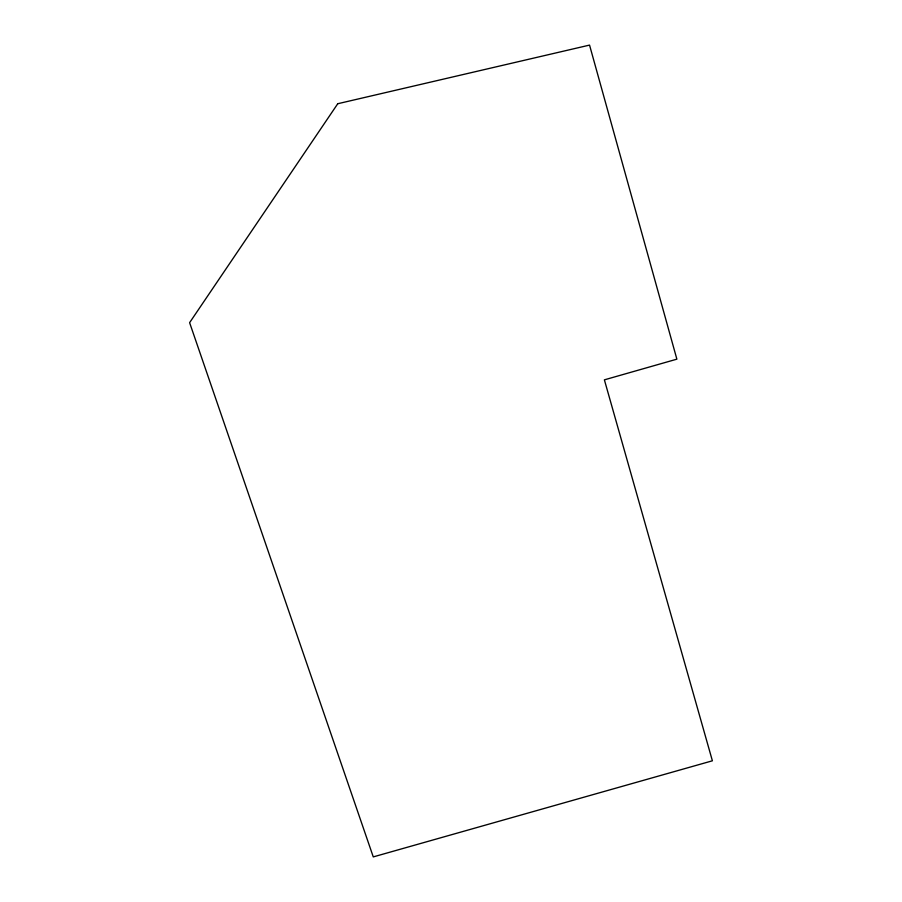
<?xml version="1.0" encoding="UTF-8"?>
<svg xmlns="http://www.w3.org/2000/svg" width="902" height="902" viewBox="0 0 902 902"><rect width="100%" height="100%" fill="white"/><g stroke="black" fill="none" stroke-linecap="round" stroke-linejoin="round"><path stroke-width="1.35" d="M337.754 103.73L189.612 322.668L373.27 856.9L712.388 760.803L604.385 379.843L676.872 359.165L589.547 45.1L337.754 103.73"/></g></svg>
